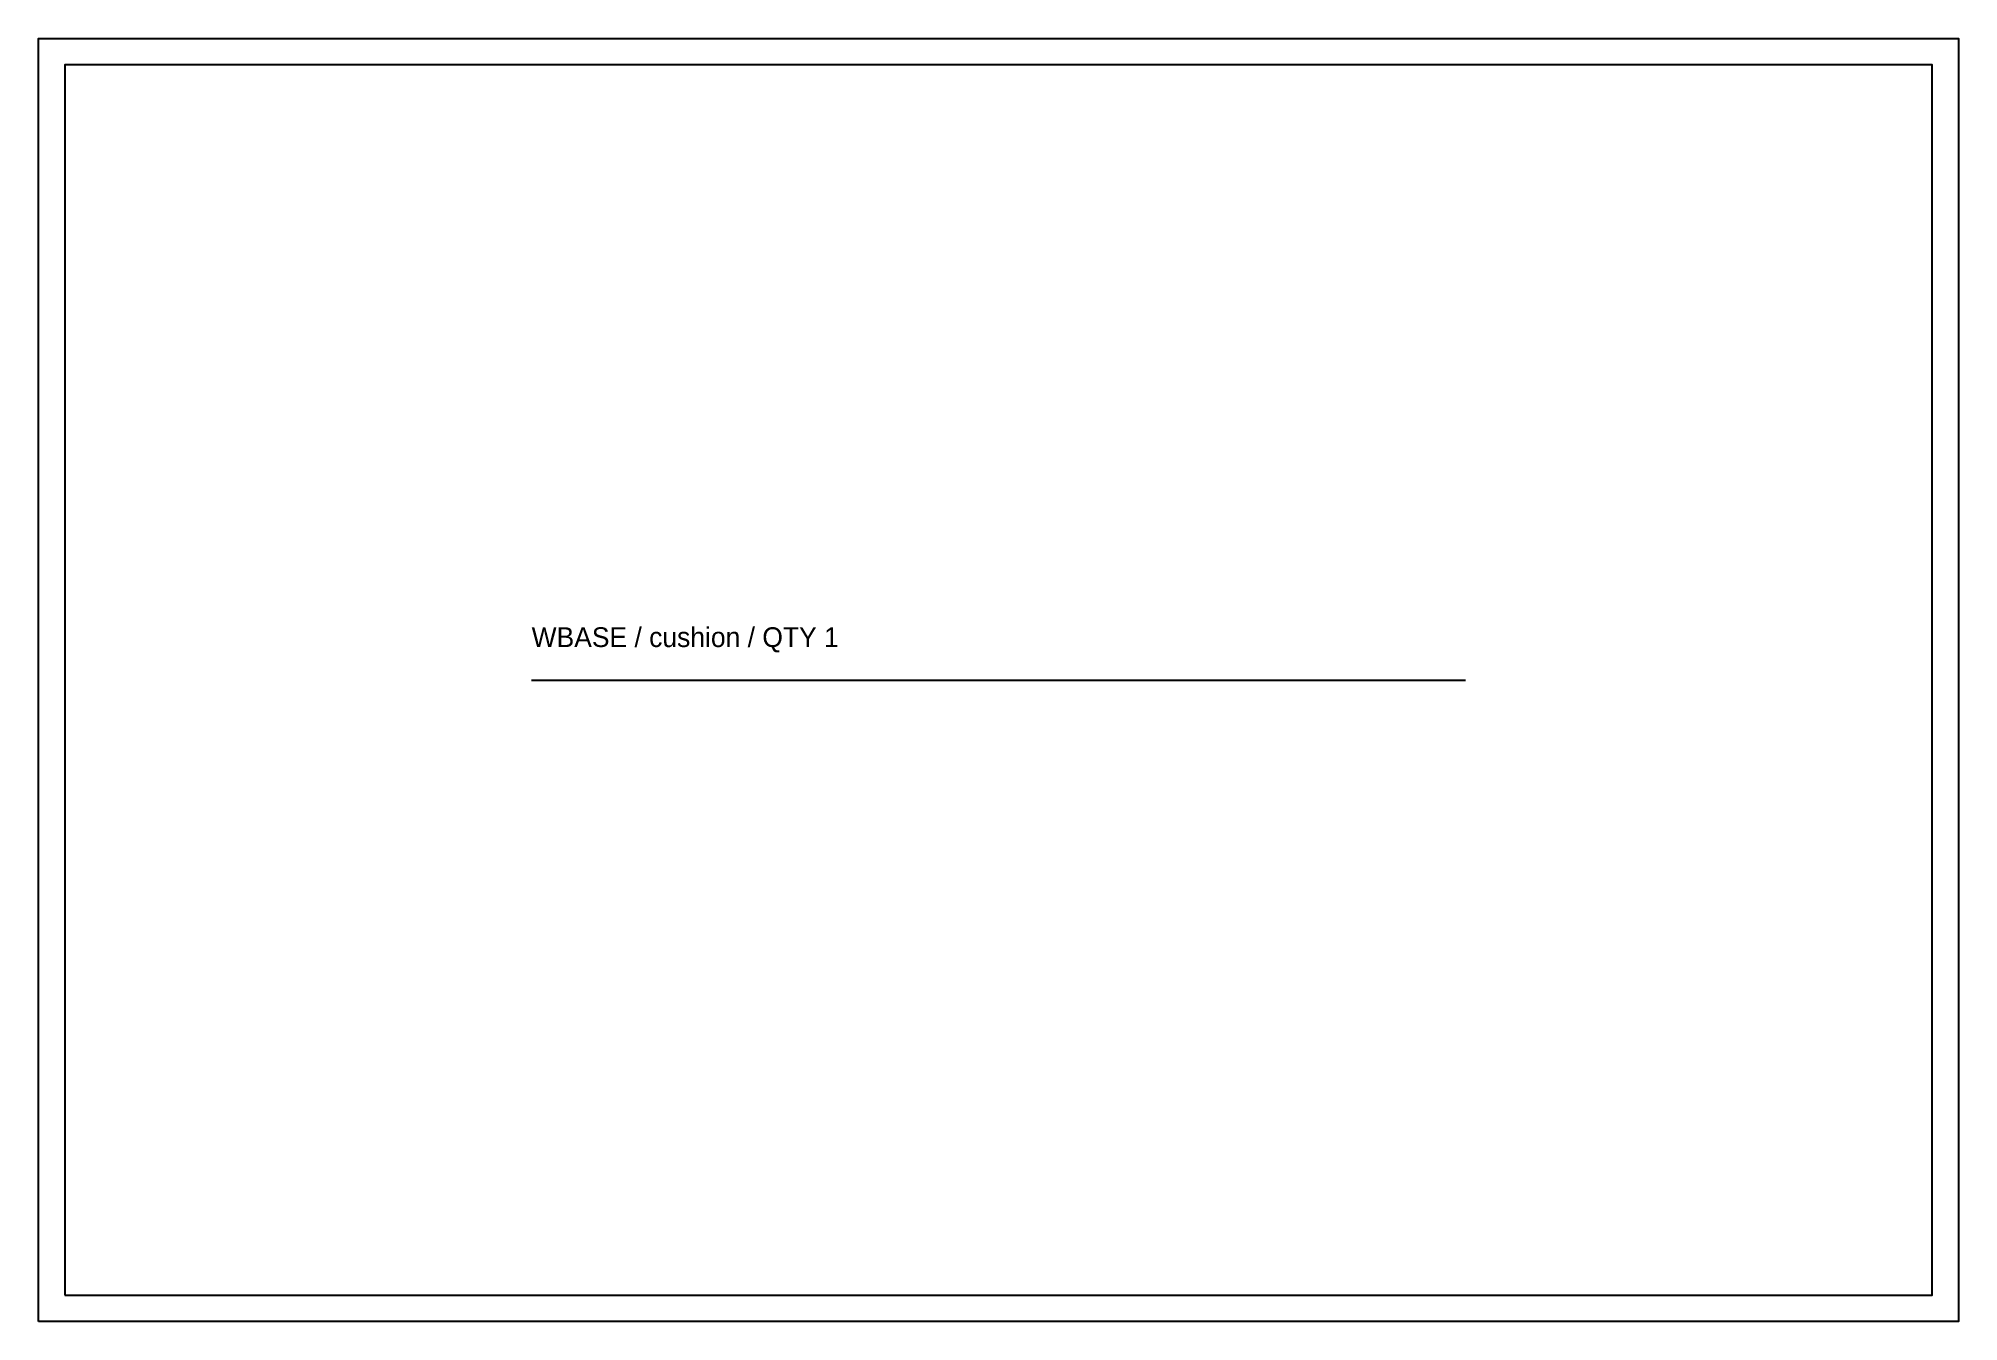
# Model space of a CAD drawing. Header units: millimetres. Extents: x -12 to 862, y -12 to 572.
import ezdxf

# ---------------------------------------------------------------- set-up
doc = ezdxf.new("R2010")
doc.units = ezdxf.units.MM
for name, color, linetype in [('CUT', 7, 'Continuous'), ('GRAIN', 3, 'Continuous'), ('ID', 7, 'Continuous'), ('SEW', 5, 'Continuous')]:
    doc.layers.add(name, color=color, linetype=linetype)

msp = doc.modelspace()

# ---------------------------------------------------------------- linework, layer by layer
at = {"layer": 'CUT'}
msp.add_lwpolyline([(-12, -12), (-12, 572), (862, 572), (862, -12)], close=True, dxfattribs=at)
at = {"layer": 'GRAIN'}
msp.add_line((212.5, 280), (637.5, 280), dxfattribs=at)
at = {"layer": 'SEW'}
msp.add_lwpolyline([(0, 0), (850, 0), (850, 560), (0, 560)], close=True, dxfattribs=at)

# ---------------------------------------------------------------- texts
at = {"layer": 'ID'}
msp.add_text('WBASE / cushion / QTY 1', height=9, dxfattribs=at).set_placement((212.5, 295))

doc.saveas('drawing.dxf')
